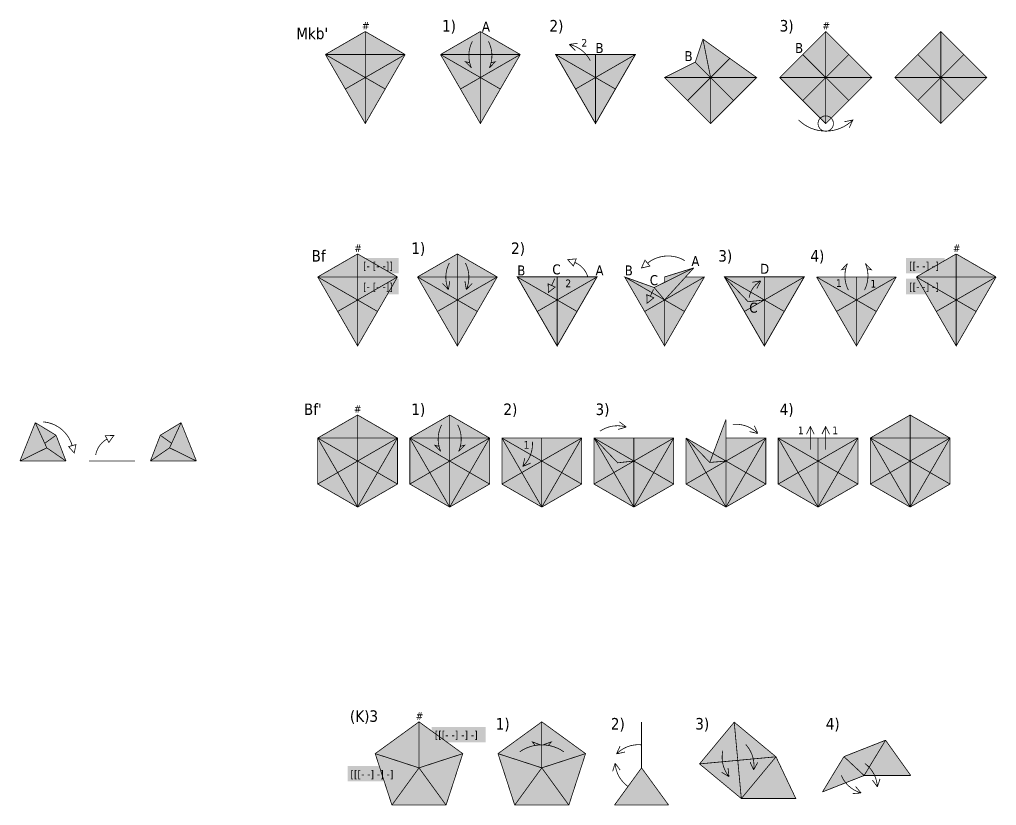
# Model space of a CAD drawing. Header units: inches. Extents: x -12.5 to 77.3, y -38.9 to 8.1.
# Drawn here: x 11.49 to 24.22, y -21.99 to -11.74 of the extents above; entities that cross this region are included whole.
import ezdxf

# ---------------------------------------------------------------- set-up
doc = ezdxf.new("R2010")
doc.units = ezdxf.units.IN
doc.header["$LTSCALE"] = 0.2
doc.header["$MEASUREMENT"] = 0
for name, pattern in [('crease . . . . .', [0.4, 0.2, -0.2]), ('mountain __ . . __ . .', [1.25, 0.5, -0.25, 0, -0.25, 0, -0.25]), ('valley __ __ __', [0.75, 0.5, -0.25])]:
    doc.linetypes.add(name, pattern=pattern)
for name, color, linetype in [('arrow-back', 250, 'Continuous'), ('edge', 7, 'Continuous'), ('face-1', 151, 'Continuous'), ('face-2', 91, 'Continuous'), ('face-3', 11, 'Continuous'), ('face-4', 191, 'Continuous'), ('face-5', 51, 'Continuous'), ('face-6', 33, 'Continuous'), ('hinge', 250, 'crease . . . . .'), ('mountain', 12, 'mountain __ . . __ . .'), ('valley', 143, 'valley __ __ __'), ('z-labels', 94, 'Continuous'), ('z-pats', 251, 'Continuous')]:
    doc.layers.add(name, color=color, linetype=linetype)
doc.styles.add('labels', font='')
doc.styles.get('labels').set_extended_font_data('Tahoma')

msp = doc.modelspace()

# ---------------------------------------------------------------- linework, layer by layer
for points, const_width in [([(22, -13.1), (22.6, -12.5), (22, -11.9), (21.4, -12.5)], 0.01), ([(23.5, -13.1), (24.1, -12.5), (23.5, -11.9), (22.9, -12.5)], 0.01), ([(19, -13.1), (19.519615, -12.2), (18.480385, -12.2)], 0.012), ([(18.711859, -14.957246), (18.637038, -14.874168), (18.748393, -14.864159)], 0.01), ([(19.644674, -14.881033), (19.644674, -14.881033), (19.599456, -14.983284), (19.708387, -14.958108)], 0.01), ([(18.5, -16), (19.019615, -15.1), (17.980385, -15.1)], 0.012), ([(21.2, -16), (21.719615, -15.1), (20.680385, -15.1)], 0.012), ([(18.473678, -15.231841), (18.473678, -15.231841), (18.386559, -15.301915), (18.382771, -15.190176)], 0.01), ([(19.759601, -15.372283), (19.759601, -15.372283), (19.672482, -15.442357), (19.668694, -15.330618)], 0.01), ([(12.658774, -17.257409), (12.723963, -17.166576), (12.612184, -17.168925)], 0.01), ([(12.230152, -17.285561), (12.230152, -17.285561), (12.207737, -17.395094), (12.133559, -17.311443)], 0.01)]:
    msp.add_lwpolyline(points, close=True, dxfattribs=dict(const_width=const_width))
at = {"const_width": 0.01}
for points in [[(18.769045, -12.053215), (18.658303, -12.068586)], [(18.737046, -12.147957), (18.658303, -12.068586)], [(22.3062, -13.154834), (22.3062, -13.154834), (22.353553, -13.053553), (22.244117, -13.076439)], [(18.46989, -15.120102), (18.428224, -15.211008)], [(21.043381, -15.169318), (21.153725, -15.151306)], [(21.101927, -15.250389), (21.153725, -15.151306)], [(21.880385, -15.1), (22.4, -16), (22.919615, -15.1)], [(17.005783, -15.183894), (17.083162, -15.264595)], [(17.101295, -15.154271), (17.083162, -15.264595)], [(17.298705, -15.154271), (17.316838, -15.264595)], [(17.394217, -15.183894), (17.316838, -15.264595)], [(19.755813, -15.260544), (19.714147, -15.35145)], [(19.293997, -17.087967), (19.401333, -17.056672)], [(19.311895, -16.989581), (19.401333, -17.056672)], [(21.069515, -17.038895), (21.115413, -17.140845)], [(21.85, -17.15), (21.85, -17.15), (21.8, -17.05), (21.75, -17.15)], [(21.8, -17.05), (21.8, -17.35)], [(22.05, -17.15), (22.05, -17.15), (22, -17.05), (21.95, -17.15)], [(22, -17.05), (22, -17.35)], [(21.006314, -17.116392), (21.115413, -17.140845)], [(18.078916, -17.462441), (18.051801, -17.570908)], [(18.154843, -17.527518), (18.051801, -17.570908)], [(19.32009, -21.216003), (19.274035, -21.317881)], [(19.38317, -21.293598), (19.274035, -21.317881)], [(19.223208, -21.546687), (19.25545, -21.439632)], [(19.321748, -21.529659), (19.25545, -21.439632)], [(20.7273, -21.503389), (20.73895, -21.614585)], [(21.014148, -21.424835), (21.060777, -21.526452)], [(21.114093, -21.428179), (21.060777, -21.526452)], [(20.643003, -21.557187), (20.73895, -21.614585)], [(22.707039, -21.642993), (22.672831, -21.749436)], [(22.387809, -21.743128), (22.461317, -21.827371)], [(22.608202, -21.658204), (22.672831, -21.749436)], [(22.349819, -21.835632), (22.461317, -21.827371)]]:
    msp.add_lwpolyline(points, dxfattribs=at)
for points in [[(18.931856, -12.281466, 0.226312), (18.658303, -12.068586, -0.290796)], [(21.646447, -13.053553, 0.410434), (22.353553, -13.053553, -0.610292)], [(22, -13.2, 1), (22, -13, 1), (22, -13.2, -0.414214)], [(20.165035, -14.887843, 0.315299), (19.67737, -14.920555, -0.290796)], [(17.095236, -14.91818, 0.226312), (17.083162, -15.264595, -0.290796)], [(17.304764, -14.91818, -0.226312), (17.316838, -15.264595, 0.290796)], [(18.9, -15.1, 0.226312), (18.730126, -14.910702, -0.290796)], [(21.002105, -15.369604, -0.226312), (21.153725, -15.151306, 0.290796)], [(11.802158, -16.989515, -0.315299), (12.180601, -17.298817, 0.290796)], [(19.058897, -17.1104, -0.226312), (19.401333, -17.056672, 0.290796)], [(20.78963, -17.022458, -0.226312), (21.115413, -17.140845, 0.290796)], [(12.487548, -17.420066, -0.226312), (12.635479, -17.213166, 0.290796)], [(18.178122, -17.24812, -0.226312), (18.051801, -17.570908, 0.290796)], [(19.6, -21.2, 0.226312), (19.274035, -21.317881, -0.290796)], [(20.957635, -21.195528, -0.226312), (21.060777, -21.526452, 0.290796)], [(20.659098, -21.277282, 0.226312), (20.73895, -21.614585, -0.290796)], [(19.423664, -21.742705, -0.226312), (19.25545, -21.439632, 0.290796)], [(22.510226, -21.443316, -0.226312), (22.672831, -21.749436, 0.290796)], [(22.201931, -21.597442, 0.226312), (22.461317, -21.827371, -0.290796)]]:
    msp.add_lwpolyline(points, format="xyb", dxfattribs=at)
at = {"color": 254}
for points in [[(16.433558, -14.852454), (16.433558, -15.052454), (15.933558, -14.852454), (15.933558, -15.052454)], [(23.548012, -14.852454), (23.548012, -15.052454), (23.048012, -14.852454), (23.048012, -15.052454)], [(16.433558, -15.124479), (16.433558, -15.324479), (15.933558, -15.124479), (15.933558, -15.324479)], [(23.548012, -15.124479), (23.548012, -15.324479), (23.048012, -15.124479), (23.048012, -15.324479)], [(17.567012, -20.966561), (17.567012, -21.166561), (16.867012, -20.966561), (16.867012, -21.166561)], [(16.469276, -21.476973), (16.469276, -21.676973), (15.769276, -21.476973), (15.769276, -21.676973)]]:
    msp.add_solid(points, dxfattribs=at)
at = {"layer": 'arrow-back', "const_width": 0.01}
for points in [[(17.395236, -12.028159, 0.226312), (17.383162, -12.374574, -0.290796)], [(17.604764, -12.028159, -0.226312), (17.616838, -12.374574, 0.290796)], [(22.295236, -15.271841, -0.226312), (22.283162, -14.925426, 0.290796)], [(22.504764, -15.271841, 0.226312), (22.516838, -14.925426, -0.290796)], [(16.995236, -17.028159, 0.226312), (16.983162, -17.374574, -0.290796)], [(17.204764, -17.028159, -0.226312), (17.216838, -17.374574, 0.290796)], [(18.013212, -21.290424, -0.315299), (18.586788, -21.290424, 0.290796)]]:
    msp.add_lwpolyline(points, format="xyb", dxfattribs=at)
for points in [[(17.362426, -12.307715), (17.305783, -12.293873), (17.383162, -12.374574)], [(17.637574, -12.307715), (17.694217, -12.293873), (17.616838, -12.374574)], [(22.262426, -14.992285), (22.205783, -15.006127), (22.283162, -14.925426)], [(22.537574, -14.992285), (22.594217, -15.006127), (22.516838, -14.925426)], [(16.962426, -17.307715), (16.905783, -17.293873), (16.983162, -17.374574)], [(17.237574, -17.307715), (17.294217, -17.293873), (17.216838, -17.374574)], [(18.212368, -21.207855), (18.176947, -21.161537), (18.281926, -21.2)], [(18.387632, -21.207855), (18.423053, -21.161537), (18.318074, -21.2)]]:
    msp.add_lwpolyline(points, dxfattribs=at)
at = {"layer": 'edge', "const_width": 0.01}
for points in [[(16, -11.9), (15.480385, -12.2)], [(16, -11.9), (16.519615, -12.2)], [(17.5, -11.9), (16.980385, -12.2)], [(17.5, -11.9), (18.019615, -12.2)], [(15.480385, -12.2), (16, -13.1), (16.519615, -12.2)], [(16, -12.5), (16, -12.2)], [(16.980385, -12.2), (17.5, -13.1), (18.019615, -12.2)], [(17.5, -12.5), (17.5, -12.2)], [(19, -12.5), (19, -12.2)], [(15.9, -14.8), (15.380385, -15.1)], [(15.9, -14.8), (16.419615, -15.1)], [(17.2, -14.8), (16.680385, -15.1)], [(17.2, -14.8), (17.719615, -15.1)], [(23.7, -14.8), (23.180385, -15.1)], [(23.7, -14.8), (24.219615, -15.1)], [(19.380385, -15.1), (19.764512, -15.237952), (20.282034, -14.981378)], [(19.9, -15.17078), (19.9, -15.1), (20.282034, -14.981378)], [(15.380385, -15.1), (15.9, -16), (16.419615, -15.1)], [(15.9, -15.4), (15.9, -15.1)], [(16.680385, -15.1), (17.2, -16), (17.719615, -15.1)], [(17.2, -15.4), (17.2, -15.1)], [(18.5, -15.4), (19.019615, -15.1)], [(19.9, -15.4), (19.380385, -15.1), (19.9, -16), (20.419615, -15.1), (20.173779, -15.1)], [(20.680385, -15.1), (20.988892, -15.422994), (21.2, -15.4)], [(22.4, -15.4), (22.4, -15.1)], [(23.180385, -15.1), (23.7, -16), (24.219615, -15.1)], [(23.7, -15.4), (23.7, -15.1)], [(11.5, -17.5), (11.7, -17)], [(11.849994, -17.327512), (11.7, -17)], [(11.970732, -17.163415), (11.7, -17)], [(13.329268, -17.163415), (13.6, -17)], [(13.450006, -17.327512), (13.6, -17)], [(13.8, -17.5), (13.6, -17)], [(20.7, -16.958409), (20.489107, -17.518636)], [(20.7, -18.1), (21.219615, -17.8), (21.219615, -17.2), (20.7, -17.2), (20.7, -16.958409)], [(11.970732, -17.163415), (12.1, -17.5)], [(13.329268, -17.163415), (13.2, -17.5)], [(15.9, -17.2), (15.9, -17.5)], [(17.1, -17.2), (17.1, -17.5)], [(18.3, -17.2), (18.3, -17.5)], [(18.980385, -17.2), (19.288892, -17.522994), (19.5, -17.5)], [(19.5, -17.2), (19.5, -17.5)], [(20.180385, -17.2), (20.7, -17.5)], [(20.180385, -17.2), (20.180385, -17.8), (20.7, -18.1)], [(20.180385, -17.2), (20.489107, -17.518636), (20.7, -17.5)], [(20.7, -17.2), (20.7, -17.5)], [(21.380385, -17.2), (21.9, -17.5)], [(22.419615, -17.2), (21.9, -17.5)], [(21.9, -17.2), (21.9, -17.5)], [(23.1, -17.2), (23.1, -17.5)], [(11.849994, -17.327512), (12.1, -17.5)], [(13.450006, -17.327512), (13.2, -17.5)], [(11.5, -17.5), (12.1, -17.5)], [(12.4, -17.5), (13, -17.5)], [(13.2, -17.5), (13.8, -17.5)], [(15.9, -17.5), (15.640193, -17.65)], [(15.9, -17.5), (16.159807, -17.65)], [(17.1, -17.5), (16.840193, -17.65)], [(17.1, -17.5), (17.359808, -17.65)], [(18.3, -17.5), (18.040193, -17.65)], [(18.3, -17.5), (18.559808, -17.65)], [(19.5, -17.5), (19.240192, -17.65)], [(19.5, -17.5), (19.759808, -17.65)], [(20.7, -17.5), (20.440193, -17.65)], [(20.7, -17.5), (20.959808, -17.65)], [(21.9, -17.5), (21.640193, -17.65)], [(21.9, -17.5), (22.159808, -17.65)], [(23.1, -17.5), (22.840193, -17.65)], [(23.1, -17.5), (23.359808, -17.65)], [(19.6, -20.9), (19.6, -21.5)], [(22.779476, -21.139681), (22.23696, -21.353403)], [(22.779476, -21.139681), (23.108276, -21.599997)], [(22.23696, -21.353403), (21.957485, -21.813722)], [(19.6, -21.5), (19.247329, -21.98541)], [(19.6, -21.5), (19.952671, -21.98541)], [(21.957485, -21.813722), (22.5, -21.6)], [(22.5, -21.6), (23.108276, -21.599997)], [(19.247329, -21.98541), (19.952671, -21.98541)]]:
    msp.add_lwpolyline(points, dxfattribs=at)
for points in [[(21.1, -12.5), (20.5, -13.1), (19.9, -12.5), (20.3, -12.3), (20.4, -12)], [(15.9, -18.1), (16.419615, -17.8), (16.419615, -17.2), (15.9, -16.9), (15.380385, -17.2), (15.380385, -17.8)], [(17.1, -18.1), (17.619615, -17.8), (17.619615, -17.2), (17.1, -16.9), (16.580385, -17.2), (16.580385, -17.8)], [(23.1, -18.1), (23.619615, -17.8), (23.619615, -17.2), (23.1, -16.9), (22.580385, -17.2), (22.580385, -17.8)], [(18.3, -18.1), (18.819615, -17.8), (18.819615, -17.2), (17.780385, -17.2), (17.780385, -17.8)], [(19.5, -18.1), (20.019615, -17.8), (20.019615, -17.2), (18.980385, -17.2), (18.980385, -17.8)], [(21.9, -18.1), (22.419615, -17.8), (22.419615, -17.2), (21.380385, -17.2), (21.380385, -17.8)], [(16.7, -20.9), (17.270634, -21.31459), (17.052671, -21.98541), (16.347329, -21.98541), (16.129366, -21.31459)], [(18.3, -20.9), (18.870634, -21.31459), (18.652671, -21.98541), (17.947329, -21.98541), (17.729366, -21.31459)], [(20.807508, -20.904288), (20.355898, -21.44839), (20.9, -21.9), (21.610151, -21.900003), (21.35161, -21.355898)]]:
    msp.add_lwpolyline(points, close=True, dxfattribs=at)
at = {"layer": 'face-1'}
for points in [[(15.480385, -12.2), (16, -12.2), (15.480385, -12.2), (16, -11.9)], [(16.519615, -12.2), (16, -12.2), (16.519615, -12.2), (16, -11.9)], [(16.980385, -12.2), (17.5, -12.2), (16.980385, -12.2), (17.5, -11.9)], [(18.019615, -12.2), (17.5, -12.2), (18.019615, -12.2), (17.5, -11.9)], [(23.2, -12.2), (23.5, -12.5), (23.5, -11.9)], [(23.8, -12.2), (23.5, -12.5), (23.5, -11.9)], [(23.2, -12.2), (23.5, -12.5), (22.9, -12.5)], [(23.8, -12.2), (23.5, -12.5), (24.1, -12.5)], [(23.2, -12.8), (23.5, -12.5), (22.9, -12.5)], [(23.2, -12.8), (23.5, -12.5), (23.5, -13.1)], [(23.8, -12.8), (23.5, -12.5), (23.5, -13.1)], [(23.8, -12.8), (23.5, -12.5), (24.1, -12.5)], [(15.380385, -15.1), (15.9, -15.1), (15.380385, -15.1), (15.9, -14.8)], [(16.419615, -15.1), (15.9, -15.1), (16.419615, -15.1), (15.9, -14.8)], [(16.680385, -15.1), (17.2, -15.1), (16.680385, -15.1), (17.2, -14.8)], [(17.719615, -15.1), (17.2, -15.1), (17.719615, -15.1), (17.2, -14.8)], [(15.380385, -15.1), (15.9, -15.1), (15.380385, -15.1), (15.9, -15.4)], [(15.9, -15.4), (15.380385, -15.1), (15.9, -15.4), (15.640192, -15.55)], [(16.419615, -15.1), (15.9, -15.1), (16.419615, -15.1), (15.9, -15.4)], [(15.9, -15.4), (16.419615, -15.1), (15.9, -15.4), (16.159808, -15.55)], [(16.680385, -15.1), (17.2, -15.1), (16.680385, -15.1), (17.2, -15.4)], [(17.2, -15.4), (16.680385, -15.1), (17.2, -15.4), (16.940192, -15.55)], [(17.719615, -15.1), (17.2, -15.1), (17.719615, -15.1), (17.2, -15.4)], [(17.2, -15.4), (17.719615, -15.1), (17.2, -15.4), (17.459808, -15.55)], [(18.5, -15.4), (17.980385, -15.1), (18.5, -15.4), (18.240192, -15.55)], [(18.5, -15.4), (19.019615, -15.1), (18.5, -15.4), (18.759808, -15.55)], [(19.9, -15.4), (19.380385, -15.1), (19.9, -15.4), (19.640192, -15.55)], [(19.9, -15.4), (20.419615, -15.1), (19.9, -15.4), (20.159808, -15.55)], [(21.2, -15.4), (20.680385, -15.1), (21.2, -15.4), (20.940192, -15.55)], [(21.2, -15.4), (21.719615, -15.1), (21.2, -15.4), (21.459808, -15.55)], [(22.4, -15.4), (21.880385, -15.1), (22.4, -15.4), (22.140192, -15.55)], [(22.4, -15.4), (22.919615, -15.1), (22.4, -15.4), (22.659808, -15.55)], [(23.7, -15.4), (23.180385, -15.1), (23.7, -15.4), (23.440192, -15.55)], [(23.7, -15.4), (24.219615, -15.1), (23.7, -15.4), (23.959808, -15.55)], [(15.640192, -15.55), (15.9, -15.4), (15.9, -16), (15.9, -15.4)], [(16.159808, -15.55), (15.9, -15.4), (15.9, -16), (15.9, -15.4)], [(16.940192, -15.55), (17.2, -15.4), (17.2, -16), (17.2, -15.4)], [(17.459808, -15.55), (17.2, -15.4), (17.2, -16), (17.2, -15.4)], [(18.240192, -15.55), (18.5, -15.4), (18.5, -16), (18.5, -15.4)], [(18.759808, -15.55), (18.5, -15.4), (18.5, -16), (18.5, -15.4)], [(19.640192, -15.55), (19.9, -15.4), (19.9, -16), (19.9, -15.4)], [(20.159808, -15.55), (19.9, -15.4), (19.9, -16), (19.9, -15.4)], [(20.940192, -15.55), (21.2, -15.4), (21.2, -16), (21.2, -15.4)], [(21.459808, -15.55), (21.2, -15.4), (21.2, -16), (21.2, -15.4)], [(22.140192, -15.55), (22.4, -15.4), (22.4, -16), (22.4, -15.4)], [(22.659808, -15.55), (22.4, -15.4), (22.4, -16), (22.4, -15.4)], [(23.440192, -15.55), (23.7, -15.4), (23.7, -16), (23.7, -15.4)], [(23.959808, -15.55), (23.7, -15.4), (23.7, -16), (23.7, -15.4)], [(16.7, -21.5), (16.129366, -21.31459), (16.7, -21.5), (16.7, -20.9)], [(16.7, -20.9), (16.7, -21.5), (17.270634, -21.31459)], [(18.3, -21.5), (17.729366, -21.31459), (18.3, -21.5), (18.3, -20.9)], [(18.3, -20.9), (18.3, -21.5), (18.870634, -21.31459)], [(22.779476, -21.139681), (22.23696, -21.353403), (22.5, -21.6)], [(22.779476, -21.139681), (23.108276, -21.599997), (22.5, -21.6)], [(16.347329, -21.98541), (16.7, -21.5), (16.129366, -21.31459)], [(17.270634, -21.31459), (16.7, -21.5), (17.052671, -21.98541)], [(17.947329, -21.98541), (18.3, -21.5), (17.729366, -21.31459)], [(18.870634, -21.31459), (18.3, -21.5), (18.652671, -21.98541)], [(20.9, -21.9), (21.35161, -21.355898), (21.610151, -21.900003)], [(22.5, -21.6), (21.957485, -21.813722), (22.23696, -21.353403)], [(16.7, -21.5), (17.052671, -21.98541), (16.347329, -21.98541)], [(18.3, -21.5), (18.652671, -21.98541), (17.947329, -21.98541)], [(19.6, -21.5), (19.952671, -21.98541), (19.247329, -21.98541)]]:
    msp.add_solid(points, dxfattribs=at)
at = {"layer": 'face-2'}
for points in [[(21.7, -12.2), (22, -12.5), (22, -11.9)], [(22.3, -12.2), (22, -12.5), (22, -11.9)], [(20.3, -12.3), (20.5, -12.5), (20.4, -12)], [(20.75, -12.25), (20.5, -12.5), (20.4, -12)], [(15.480385, -12.2), (16, -12.2), (15.480385, -12.2), (16, -12.5)], [(16, -12.5), (15.480385, -12.2), (16, -12.5), (15.740192, -12.65)], [(16.519615, -12.2), (16, -12.2), (16.519615, -12.2), (16, -12.5)], [(16, -12.5), (16.519615, -12.2), (16, -12.5), (16.259808, -12.65)], [(16.980385, -12.2), (17.5, -12.2), (16.980385, -12.2), (17.5, -12.5)], [(17.5, -12.5), (16.980385, -12.2), (17.5, -12.5), (17.240192, -12.65)], [(18.019615, -12.2), (17.5, -12.2), (18.019615, -12.2), (17.5, -12.5)], [(17.5, -12.5), (18.019615, -12.2), (17.5, -12.5), (17.759808, -12.65)], [(18.480385, -12.2), (19, -12.2), (18.480385, -12.2), (19, -12.5)], [(19, -12.5), (18.480385, -12.2), (19, -12.5), (18.740192, -12.65)], [(19.519615, -12.2), (19, -12.2), (19.519615, -12.2), (19, -12.5)], [(19, -12.5), (19.519615, -12.2), (19, -12.5), (19.259808, -12.65)], [(21.7, -12.2), (22, -12.5), (21.4, -12.5)], [(22.3, -12.2), (22, -12.5), (22.6, -12.5)], [(20.3, -12.3), (20.5, -12.5), (19.9, -12.5)], [(20.75, -12.25), (20.5, -12.5), (21.1, -12.5)], [(15.740192, -12.65), (16, -12.5), (16, -13.1), (16, -12.5)], [(16.259808, -12.65), (16, -12.5), (16, -13.1), (16, -12.5)], [(17.240192, -12.65), (17.5, -12.5), (17.5, -13.1), (17.5, -12.5)], [(17.759808, -12.65), (17.5, -12.5), (17.5, -13.1), (17.5, -12.5)], [(18.740192, -12.65), (19, -12.5), (19, -13.1), (19, -12.5)], [(19.259808, -12.65), (19, -12.5), (19, -13.1), (19, -12.5)], [(20.2, -12.8), (20.5, -12.5), (19.9, -12.5)], [(20.2, -12.8), (20.5, -12.5), (20.5, -13.1)], [(20.8, -12.8), (20.5, -12.5), (21.1, -12.5)], [(20.8, -12.8), (20.5, -12.5), (20.5, -13.1)], [(21.7, -12.8), (22, -12.5), (21.4, -12.5)], [(21.7, -12.8), (22, -12.5), (22, -13.1)], [(22.3, -12.8), (22, -12.5), (22, -13.1)], [(22.3, -12.8), (22, -12.5), (22.6, -12.5)], [(24.219615, -15.1), (23.7, -15.1), (24.219615, -15.1), (23.7, -14.8)], [(19.764512, -15.237952), (19.9, -15.4), (20.282034, -14.981378)], [(17.980385, -15.1), (18.5, -15.1), (17.980385, -15.1), (18.5, -15.4)], [(19.019615, -15.1), (18.5, -15.1), (19.019615, -15.1), (18.5, -15.4)], [(19.764512, -15.237952), (19.9, -15.4), (19.380385, -15.1)], [(20.680385, -15.1), (20.988892, -15.422994), (20.680385, -15.1), (21.2, -15.4)], [(21.880385, -15.1), (22.4, -15.1), (21.880385, -15.1), (22.4, -15.4)], [(23.180385, -15.1), (23.7, -15.1), (23.180385, -15.1), (23.7, -15.4)], [(11.823164, -17.268929), (11.7, -17), (11.970732, -17.163415)], [(20.489107, -17.518636), (20.7, -17.5), (20.7, -16.958409)], [(11.970732, -17.163415), (11.823164, -17.268929), (12.1, -17.5), (11.849994, -17.327512)], [(15.9, -17.2), (15.9, -17.5), (15.380385, -17.2)], [(15.640193, -17.65), (15.9, -17.5), (15.380385, -17.2)], [(15.9, -17.2), (15.9, -17.5), (16.419615, -17.2)], [(16.419615, -17.2), (15.9, -17.5), (16.159807, -17.65)], [(17.1, -17.2), (17.1, -17.5), (16.580385, -17.2)], [(16.840193, -17.65), (17.1, -17.5), (16.580385, -17.2)], [(17.1, -17.2), (17.1, -17.5), (17.619615, -17.2)], [(17.619615, -17.2), (17.1, -17.5), (17.359808, -17.65)], [(18.3, -17.2), (18.3, -17.5), (17.780385, -17.2)], [(18.040193, -17.65), (18.3, -17.5), (17.780385, -17.2)], [(18.3, -17.2), (18.3, -17.5), (18.819615, -17.2)], [(18.819615, -17.2), (18.3, -17.5), (18.559808, -17.65)], [(19.5, -17.2), (19.5, -17.5), (18.980385, -17.2)], [(19.240192, -17.65), (19.5, -17.5), (18.980385, -17.2)], [(19.5, -17.2), (19.5, -17.5), (20.019615, -17.2)], [(20.019615, -17.2), (19.5, -17.5), (19.759808, -17.65)], [(20.440193, -17.65), (20.7, -17.5), (20.180385, -17.2)], [(20.7, -17.2), (20.7, -17.5), (21.219615, -17.2)], [(21.219615, -17.2), (20.7, -17.5), (20.959808, -17.65)], [(21.9, -17.2), (21.9, -17.5), (21.380385, -17.2)], [(21.640193, -17.65), (21.9, -17.5), (21.380385, -17.2)], [(21.9, -17.2), (21.9, -17.5), (22.419615, -17.2)], [(22.419615, -17.2), (21.9, -17.5), (22.159808, -17.65)], [(22.840193, -17.65), (23.1, -17.5), (22.580385, -17.2)], [(23.619615, -17.2), (23.1, -17.5), (23.359808, -17.65)], [(15.9, -18.1), (15.9, -17.5), (15.640193, -17.65)], [(16.159807, -17.65), (15.9, -17.5), (15.9, -18.1)], [(17.1, -18.1), (17.1, -17.5), (16.840193, -17.65)], [(17.359808, -17.65), (17.1, -17.5), (17.1, -18.1)], [(18.3, -18.1), (18.3, -17.5), (18.040193, -17.65)], [(18.559808, -17.65), (18.3, -17.5), (18.3, -18.1)], [(19.5, -18.1), (19.5, -17.5), (19.240192, -17.65)], [(19.759808, -17.65), (19.5, -17.5), (19.5, -18.1)], [(20.7, -18.1), (20.7, -17.5), (20.440193, -17.65)], [(20.959808, -17.65), (20.7, -17.5), (20.7, -18.1)], [(21.9, -18.1), (21.9, -17.5), (21.640193, -17.65)], [(22.159808, -17.65), (21.9, -17.5), (21.9, -18.1)], [(23.1, -18.1), (23.1, -17.5), (22.840193, -17.65)], [(23.359808, -17.65), (23.1, -17.5), (23.1, -18.1)]]:
    msp.add_solid(points, dxfattribs=at)
at = {"layer": 'face-3'}
for points in [[(23.180385, -15.1), (23.7, -15.1), (23.180385, -15.1), (23.7, -14.8)], [(19.9, -15.17078), (19.9, -15.1), (20.282034, -14.981378)], [(15.9, -16.9), (15.380385, -17.2), (15.9, -17.2)], [(15.9, -17.2), (16.419615, -17.2), (15.9, -16.9)], [(17.1, -16.9), (16.580385, -17.2), (17.1, -17.2)], [(17.1, -17.2), (17.619615, -17.2), (17.1, -16.9)], [(11.849994, -17.327512), (11.7, -17), (11.5, -17.5)], [(13.450006, -17.327512), (13.6, -17), (13.8, -17.5)], [(15.380385, -17.8), (15.640193, -17.65), (15.380385, -17.2)], [(16.419615, -17.2), (16.159807, -17.65), (16.419615, -17.8)], [(16.580385, -17.8), (16.840193, -17.65), (16.580385, -17.2)], [(17.619615, -17.2), (17.359808, -17.65), (17.619615, -17.8)], [(17.780385, -17.8), (18.040193, -17.65), (17.780385, -17.2)], [(18.819615, -17.2), (18.559808, -17.65), (18.819615, -17.8)], [(18.980385, -17.8), (19.240192, -17.65), (18.980385, -17.2)], [(20.019615, -17.2), (19.759808, -17.65), (20.019615, -17.8)], [(20.489107, -17.518636), (20.7, -17.5), (20.180385, -17.2)], [(20.180385, -17.8), (20.440193, -17.65), (20.180385, -17.2)], [(21.219615, -17.2), (20.959808, -17.65), (21.219615, -17.8)], [(21.380385, -17.8), (21.640193, -17.65), (21.380385, -17.2)], [(22.419615, -17.2), (22.159808, -17.65), (22.419615, -17.8)], [(22.580385, -17.8), (22.840193, -17.65), (22.580385, -17.2)], [(23.619615, -17.2), (23.359808, -17.65), (23.619615, -17.8)], [(11.849994, -17.327512), (12.1, -17.5), (11.5, -17.5)], [(13.450006, -17.327512), (13.2, -17.5), (13.8, -17.5)], [(15.9, -18.1), (15.640193, -17.65), (15.380385, -17.8)], [(16.419615, -17.8), (16.159807, -17.65), (15.9, -18.1)], [(17.1, -18.1), (16.840193, -17.65), (16.580385, -17.8)], [(17.619615, -17.8), (17.359808, -17.65), (17.1, -18.1)], [(18.3, -18.1), (18.040193, -17.65), (17.780385, -17.8)], [(18.819615, -17.8), (18.559808, -17.65), (18.3, -18.1)], [(19.5, -18.1), (19.240192, -17.65), (18.980385, -17.8)], [(20.019615, -17.8), (19.759808, -17.65), (19.5, -18.1)], [(20.7, -18.1), (20.440193, -17.65), (20.180385, -17.8)], [(21.219615, -17.8), (20.959808, -17.65), (20.7, -18.1)], [(21.9, -18.1), (21.640193, -17.65), (21.380385, -17.8)], [(22.419615, -17.8), (22.159808, -17.65), (21.9, -18.1)], [(23.1, -18.1), (22.840193, -17.65), (22.580385, -17.8)], [(23.619615, -17.8), (23.359808, -17.65), (23.1, -18.1)], [(20.355898, -21.44839), (20.853754, -21.402144), (20.807508, -20.904288)], [(20.807508, -20.904288), (20.853754, -21.402144), (21.35161, -21.355898)], [(21.35161, -21.355898), (20.853754, -21.402144), (20.9, -21.9)], [(20.9, -21.9), (20.853754, -21.402144), (20.355898, -21.44839)]]:
    msp.add_solid(points, dxfattribs=at)
at = {"layer": 'face-4'}
for points in [[(13.476836, -17.268929), (13.6, -17), (13.329268, -17.163415)], [(13.329268, -17.163415), (13.476836, -17.268929), (13.2, -17.5), (13.450006, -17.327512)]]:
    msp.add_solid(points, dxfattribs=at)
at = {"layer": 'face-5'}
for points in [[(20.419615, -15.1), (19.9, -15.1), (20.419615, -15.1), (19.9, -15.4)], [(20.680385, -15.1), (21.2, -15.1), (20.680385, -15.1), (21.2, -15.4)], [(21.719615, -15.1), (21.2, -15.1), (21.719615, -15.1), (21.2, -15.4)], [(22.919615, -15.1), (22.4, -15.1), (22.919615, -15.1), (22.4, -15.4)], [(24.219615, -15.1), (23.7, -15.1), (24.219615, -15.1), (23.7, -15.4)]]:
    msp.add_solid(points, dxfattribs=at)
at = {"layer": 'face-6'}
for points in [[(23.1, -16.9), (22.580385, -17.2), (23.1, -17.2)], [(23.1, -17.2), (23.619615, -17.2), (23.1, -16.9)], [(23.1, -17.2), (23.1, -17.5), (22.580385, -17.2)], [(23.1, -17.2), (23.1, -17.5), (23.619615, -17.2)]]:
    msp.add_solid(points, dxfattribs=at)
at = {"layer": 'hinge', "const_width": 0.01}
for points in [[(16, -11.9), (16, -12.2)], [(17.5, -11.9), (17.5, -12.2)], [(22, -11.9), (22, -12.5)], [(23.5, -11.9), (23.5, -12.5)], [(16, -12.5), (15.480385, -12.2)], [(15.480385, -12.2), (16.519615, -12.2)], [(16, -12.5), (16.519615, -12.2)], [(21.7, -12.2), (22, -12.5)], [(22.3, -12.2), (22, -12.5)], [(23.2, -12.2), (23.5, -12.5)], [(23.8, -12.2), (23.5, -12.5)], [(16, -12.5), (15.740192, -12.65)], [(16, -12.5), (16.259808, -12.65)], [(16, -12.5), (16, -13.1)], [(17.5, -12.5), (17.240192, -12.65)], [(17.5, -12.5), (17.759808, -12.65)], [(17.5, -12.5), (17.5, -13.1)], [(19, -12.5), (18.740192, -12.65)], [(19, -12.5), (19.259808, -12.65)], [(19, -12.5), (19, -13.1)], [(20.2, -12.8), (20.5, -12.5)], [(20.5, -12.5), (20.5, -13.1)], [(20.5, -12.5), (20.8, -12.8)], [(21.4, -12.5), (22, -12.5)], [(22, -12.5), (21.7, -12.8)], [(22, -12.5), (22, -13.1)], [(22.6, -12.5), (22, -12.5)], [(22.3, -12.8), (22, -12.5)], [(22.9, -12.5), (23.5, -12.5)], [(23.5, -12.5), (23.2, -12.8)], [(23.5, -12.5), (23.5, -13.1)], [(24.1, -12.5), (23.5, -12.5)], [(23.8, -12.8), (23.5, -12.5)], [(15.9, -14.8), (15.9, -15.1)], [(17.2, -14.8), (17.2, -15.1)], [(23.7, -14.8), (23.7, -15.1)], [(15.9, -15.4), (15.380385, -15.1)], [(15.380385, -15.1), (16.419615, -15.1)], [(15.9, -15.4), (16.419615, -15.1)], [(17.2, -15.4), (16.680385, -15.1)], [(17.2, -15.4), (17.719615, -15.1)], [(19.9, -15.4), (20.419615, -15.1)], [(21.2, -15.4), (21.2, -15.1)], [(21.2, -15.4), (21.719615, -15.1)], [(22.4, -15.4), (21.880385, -15.1)], [(22.4, -15.4), (22.919615, -15.1)], [(23.7, -15.4), (23.180385, -15.1)], [(23.180385, -15.1), (24.219615, -15.1)], [(23.7, -15.4), (24.219615, -15.1)], [(15.9, -15.4), (15.640192, -15.55)], [(15.9, -15.4), (16.159808, -15.55)], [(15.9, -15.4), (15.9, -16)], [(17.2, -15.4), (16.940192, -15.55)], [(17.2, -15.4), (17.459808, -15.55)], [(17.2, -15.4), (17.2, -16)], [(18.5, -15.4), (18.240192, -15.55)], [(18.5, -15.4), (18.759808, -15.55)], [(18.5, -15.4), (18.5, -16)], [(19.9, -15.4), (19.640192, -15.55)], [(19.9, -15.4), (20.159808, -15.55)], [(19.9, -15.4), (19.9, -16)], [(21.2, -15.4), (20.940192, -15.55)], [(21.2, -15.4), (21.459808, -15.55)], [(21.2, -15.4), (21.2, -16)], [(22.4, -15.4), (22.140192, -15.55)], [(22.4, -15.4), (22.659808, -15.55)], [(22.4, -15.4), (22.4, -16)], [(23.7, -15.4), (23.440192, -15.55)], [(23.7, -15.4), (23.959808, -15.55)], [(23.7, -15.4), (23.7, -16)], [(15.9, -16.9), (15.9, -17.2)], [(17.1, -16.9), (17.1, -17.2)], [(23.1, -16.9), (23.1, -17.2)], [(15.380385, -17.2), (15.9, -17.5)], [(15.640193, -17.65), (15.380385, -17.2)], [(15.9, -17.2), (15.380385, -17.2)], [(16.419615, -17.2), (15.9, -17.5)], [(15.9, -17.2), (16.419615, -17.2)], [(16.159807, -17.65), (16.419615, -17.2)], [(16.580385, -17.2), (17.1, -17.5)], [(16.840193, -17.65), (16.580385, -17.2)], [(17.619615, -17.2), (17.1, -17.5)], [(17.359808, -17.65), (17.619615, -17.2)], [(17.780385, -17.2), (18.3, -17.5)], [(18.040193, -17.65), (17.780385, -17.2)], [(18.819615, -17.2), (18.3, -17.5)], [(18.559808, -17.65), (18.819615, -17.2)], [(18.980385, -17.2), (19.5, -17.5)], [(19.240192, -17.65), (18.980385, -17.2)], [(20.019615, -17.2), (19.5, -17.5)], [(19.759808, -17.65), (20.019615, -17.2)], [(20.440193, -17.65), (20.180385, -17.2)], [(21.219615, -17.2), (20.7, -17.5)], [(20.959808, -17.65), (21.219615, -17.2)], [(21.640193, -17.65), (21.380385, -17.2)], [(22.159808, -17.65), (22.419615, -17.2)], [(22.580385, -17.2), (23.1, -17.5)], [(22.840193, -17.65), (22.580385, -17.2)], [(23.1, -17.2), (22.580385, -17.2)], [(23.619615, -17.2), (23.1, -17.5)], [(23.1, -17.2), (23.619615, -17.2)], [(23.359808, -17.65), (23.619615, -17.2)], [(15.9, -18.1), (15.9, -17.5)], [(17.1, -18.1), (17.1, -17.5)], [(18.3, -18.1), (18.3, -17.5)], [(19.5, -18.1), (19.5, -17.5)], [(20.7, -18.1), (20.7, -17.5)], [(21.9, -18.1), (21.9, -17.5)], [(23.1, -18.1), (23.1, -17.5)], [(15.640193, -17.65), (15.380385, -17.8)], [(15.640193, -17.65), (15.9, -18.1)], [(16.159807, -17.65), (15.9, -18.1)], [(16.159807, -17.65), (16.419615, -17.8)], [(16.840193, -17.65), (16.580385, -17.8)], [(16.840193, -17.65), (17.1, -18.1)], [(17.359808, -17.65), (17.1, -18.1)], [(17.359808, -17.65), (17.619615, -17.8)], [(18.040193, -17.65), (17.780385, -17.8)], [(18.040193, -17.65), (18.3, -18.1)], [(18.559808, -17.65), (18.3, -18.1)], [(18.559808, -17.65), (18.819615, -17.8)], [(19.240192, -17.65), (18.980385, -17.8)], [(19.240192, -17.65), (19.5, -18.1)], [(19.759808, -17.65), (19.5, -18.1)], [(19.759808, -17.65), (20.019615, -17.8)], [(20.440193, -17.65), (20.180385, -17.8)], [(20.440193, -17.65), (20.7, -18.1)], [(20.959808, -17.65), (20.7, -18.1)], [(20.959808, -17.65), (21.219615, -17.8)], [(21.640193, -17.65), (21.380385, -17.8)], [(21.640193, -17.65), (21.9, -18.1)], [(22.159808, -17.65), (21.9, -18.1)], [(22.159808, -17.65), (22.419615, -17.8)], [(22.840193, -17.65), (22.580385, -17.8)], [(22.840193, -17.65), (23.1, -18.1)], [(23.359808, -17.65), (23.1, -18.1)], [(23.359808, -17.65), (23.619615, -17.8)], [(16.7, -20.9), (16.7, -21.5)], [(16.7, -21.5), (16.129366, -21.31459)], [(16.7, -21.5), (17.270634, -21.31459)], [(22.5, -21.6), (22.23696, -21.353403)], [(16.7, -21.5), (16.347329, -21.98541)], [(16.7, -21.5), (17.052671, -21.98541)], [(18.3, -21.5), (17.947329, -21.98541)], [(18.3, -21.5), (18.652671, -21.98541)]]:
    msp.add_lwpolyline(points, dxfattribs=at)
at = {"layer": 'mountain', "const_width": 0.01}
for points in [[(17.5, -12.5), (16.980385, -12.2)], [(16.980385, -12.2), (18.019615, -12.2)], [(17.5, -12.5), (18.019615, -12.2)], [(19, -12.5), (18.480385, -12.2)], [(19, -12.5), (19.519615, -12.2)], [(20.3, -12.3), (20.5, -12.5)], [(20.75, -12.25), (20.5, -12.5)], [(19.9, -12.5), (20.5, -12.5)], [(21.1, -12.5), (20.5, -12.5)], [(20.282034, -14.981378), (19.9, -15.4)], [(18.5, -15.4), (18.5, -15.1)], [(21.880385, -15.1), (22.919615, -15.1)], [(19.9, -15.4), (19.764512, -15.237952)], [(17.1, -17.2), (16.580385, -17.2)], [(17.1, -17.2), (17.619615, -17.2)], [(11.5, -17.5), (11.849994, -17.327512)], [(13.8, -17.5), (13.450006, -17.327512)], [(18.3, -20.9), (18.3, -21.5)], [(22.779476, -21.139681), (22.5, -21.6)], [(20.9, -21.9), (21.35161, -21.355898)]]:
    msp.add_lwpolyline(points, dxfattribs=at)
at = {"layer": 'valley', "const_width": 0.01}
for points in [[(20.4, -12), (20.5, -12.5)], [(16.680385, -15.1), (17.719615, -15.1)], [(18.5, -15.4), (17.980385, -15.1)], [(21.2, -15.4), (20.680385, -15.1)], [(11.970732, -17.163415), (11.823164, -17.268929)], [(13.329268, -17.163415), (13.476836, -17.268929)], [(20.807508, -20.904288), (20.9, -21.9)], [(18.3, -21.5), (17.729366, -21.31459)], [(18.3, -21.5), (18.870634, -21.31459)], [(20.355898, -21.44839), (21.35161, -21.355898)]]:
    msp.add_lwpolyline(points, dxfattribs=at)

# ---------------------------------------------------------------- texts
at = {"style": 'labels'}
for s, height, p in [('#', 0.1, (15.956663, -11.873639)), ('#', 0.1, (21.956663, -11.873639)), ("Mkb'", 0.15, (15.1, -12)), ('2', 0.1, (18.816264, -12.097702)), ('Bf', 0.15, (15.3, -14.9)), ('#', 0.1, (15.856663, -14.773639)), ('#', 0.1, (23.656663, -14.773639)), ('2', 0.1, (18.607718, -15.233404)), ('1', 0.1, (22.133513, -15.230887)), ('1', 0.1, (22.582831, -15.238503)), ("Bf'", 0.15, (15.2, -16.9)), ('#', 0.1, (15.851492, -16.870186)), ('1', 0.1, (21.637504, -17.150008)), ('1', 0.1, (22.08563, -17.150008)), ('1', 0.1, (18.063549, -17.340229)), ('(K)3', 0.15, (15.8, -20.9)), ('#', 0.1, (16.656663, -20.873639))]:
    msp.add_text(s, height=height, dxfattribs=at).set_placement(p)
at = {"layer": 'z-labels', "style": 'labels'}
for s, height, p in [('1)', 0.15, (17, -11.9)), ('A', 0.13, (17.52, -11.9)), ('2)', 0.15, (18.4, -11.9)), ('3)', 0.15, (21.4, -11.9)), ('B', 0.13, (19, -12.18)), ('B', 0.13, (21.6, -12.18)), ('B', 0.13, (20.159739, -12.285974)), ('1)', 0.15, (16.6, -14.8)), ('2)', 0.15, (17.9, -14.8)), ('3)', 0.15, (20.6, -14.9)), ('4)', 0.15, (21.8, -14.9)), ('A', 0.13, (20.249342, -14.958307)), ('B', 0.13, (17.980385, -15.08)), ('C', 0.13, (18.436969, -15.065924)), ('A', 0.13, (19, -15.08)), ('B', 0.13, (19.380385, -15.08)), ('D', 0.13, (21.144546, -15.058886)), ('C', 0.13, (19.707378, -15.206607)), ('C', 0.13, (21.003788, -15.565614)), ('1)', 0.15, (16.6, -16.9)), ('2)', 0.15, (17.8, -16.9)), ('3)', 0.15, (19, -16.9)), ('4)', 0.15, (21.4, -16.9)), ('1)', 0.15, (17.7, -21)), ('2)', 0.15, (19.2, -21)), ('3)', 0.15, (20.3, -21)), ('4)', 0.15, (22, -21))]:
    msp.add_text(s, height=height, dxfattribs=at).set_placement(p)
at = {"layer": 'z-pats', "style": 'labels'}
for s, p in [('[- [- -]]', (15.97169, -15.006057)), ('[[- -] -]', (23.086144, -15.006057)), ('[- [- -]]', (15.97169, -15.278082)), ('[[- -] -]', (23.086144, -15.278082)), ('[[[- -] -] -]', (16.905144, -21.120164)), ('[[[- -] -] -]', (15.807408, -21.630577))]:
    msp.add_text(s, height=0.1, dxfattribs=at).set_placement(p)

doc.saveas('drawing.dxf')
